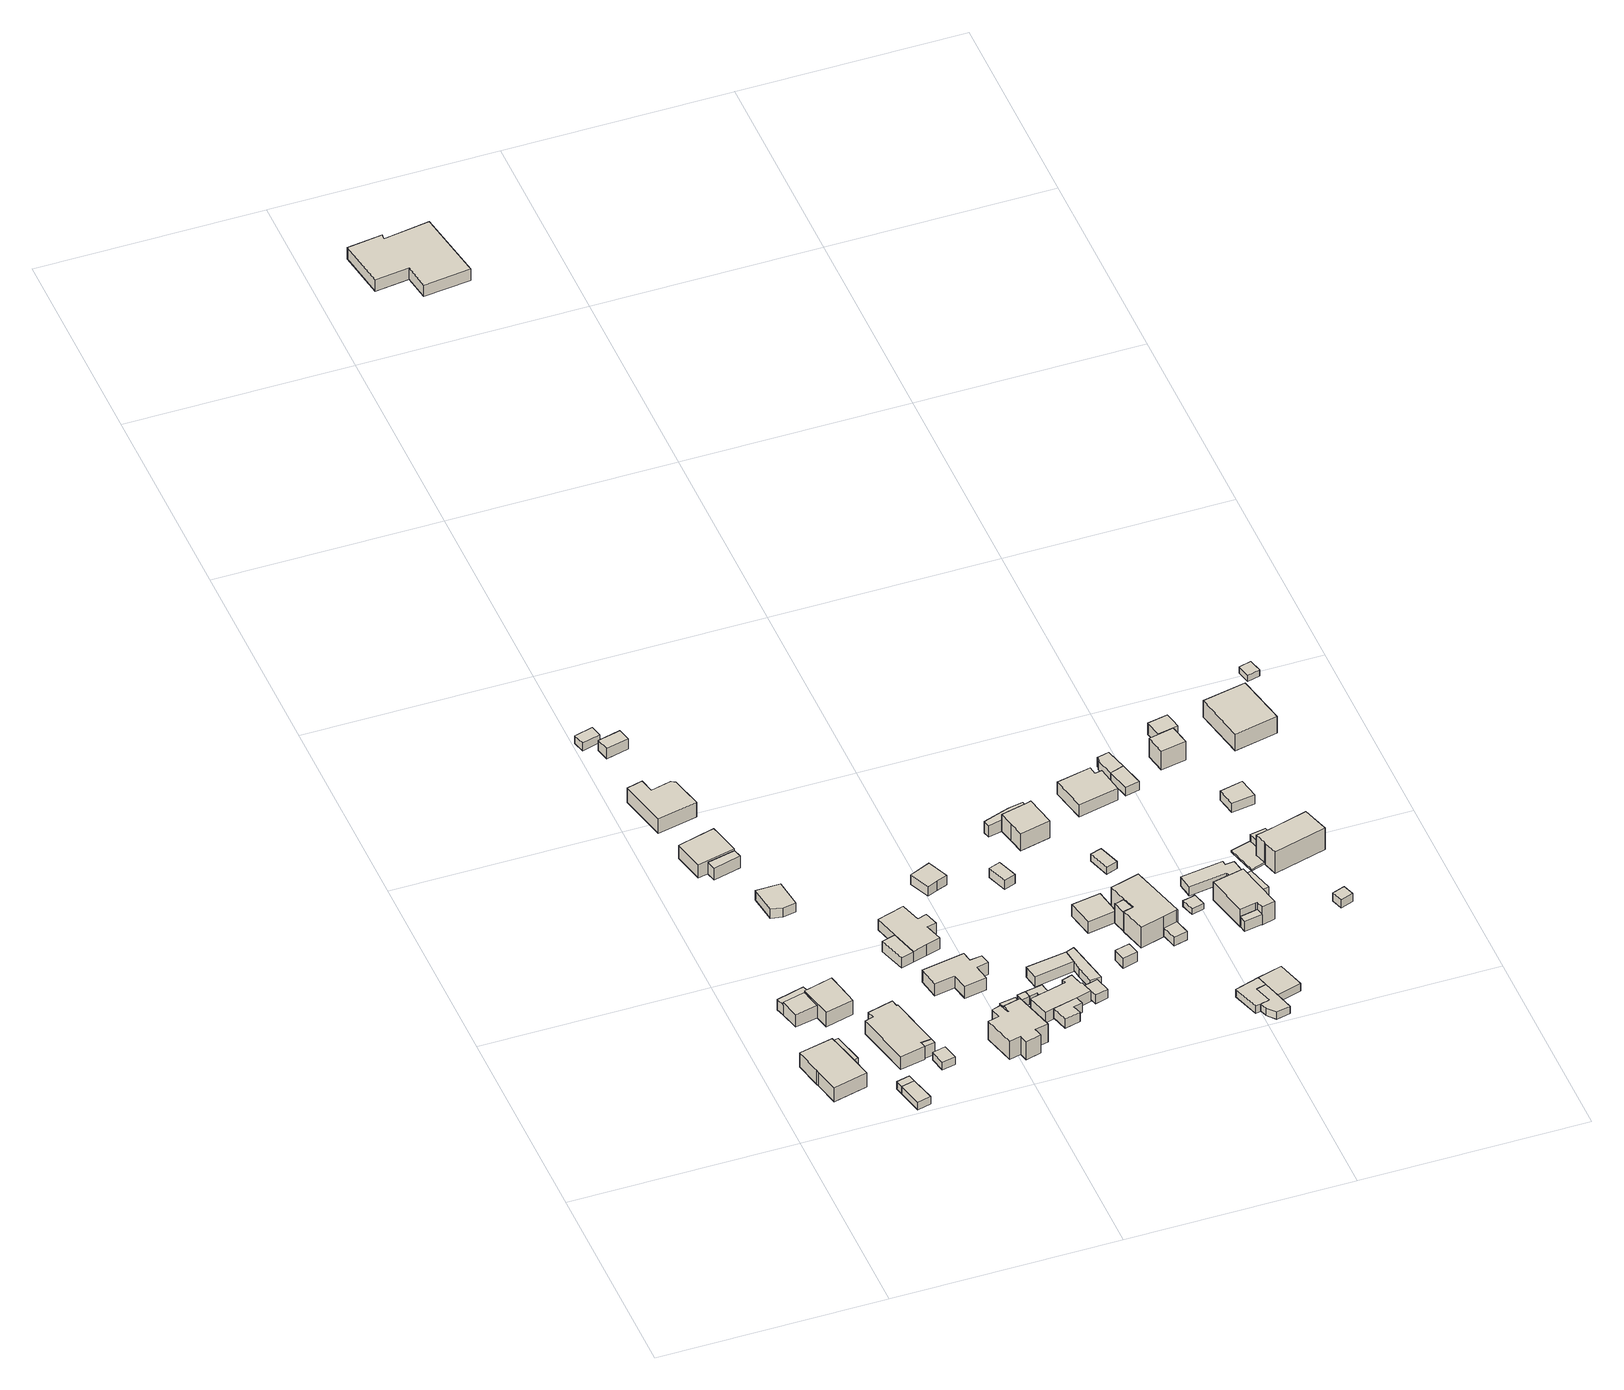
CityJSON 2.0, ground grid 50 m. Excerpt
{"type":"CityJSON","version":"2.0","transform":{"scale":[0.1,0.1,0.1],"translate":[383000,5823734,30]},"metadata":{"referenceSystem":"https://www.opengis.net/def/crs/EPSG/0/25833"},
"CityObjects":{
"building1":{"type":"Building","attributes":{"Gemeindeschluessel":"11000012","function":"31001_1010"},"address":[{"country":"Germany","locality":"Berlin","thoroughfareNumber":"4 (17)","thoroughfareName":"Singdrosselsteig"}],"children":["building1-1","building1-2"]},
"building1-1":{"type":"BuildingPart","attributes":{"BezugspunktDach":"2200","measuredHeight":4.35,"storeysAboveGround":1},"parents":["building1"],"geometry":[{"type":"MultiSurface","lod":"1","boundaries":[[[0,1,2,3,4,5,6]],[[7,8,9,10,11,12,13]],[[7,13,6,5]],[[14,15,7,5,4]],[[9,8,4,3]],[[10,9,3,2]],[[11,10,2,1]],[[12,11,1,0]],[[13,12,0,6]],[[8,7,15,14]]]}]},
"building1-2":{"type":"BuildingPart","attributes":{"BezugspunktDach":"2200","measuredHeight":3.09,"storeysAboveGround":1},"parents":["building1"],"geometry":[{"type":"Solid","lod":"1","boundaries":[[[[14,16,17,15]],[[18,19,8,7]],[[18,7,15,17]],[[19,18,17,16]],[[8,19,16,14]],[[8,14,15,7]]]]}]},
"building2":{"type":"Building","attributes":{"Gemeindeschluessel":"11000012","BezugspunktDach":"2200","function":"31001_2463","measuredHeight":2.07,"storeysAboveGround":1},"address":[{"country":"Germany","locality":"Berlin","thoroughfareNumber":"4 (19)","thoroughfareName":"Singdrosselsteig"}],"geometry":[{"type":"Solid","lod":"1","boundaries":[[[[20,21,22,23]],[[24,25,26,27]],[[24,27,23,22]],[[25,24,22,21]],[[26,25,21,20]],[[27,26,20,23]]]]}]},
"building3":{"type":"Building","attributes":{"Gemeindeschluessel":"11000012","BezugspunktDach":"2200","function":"51009_1610","measuredHeight":2.06,"storeysAboveGround":0},"address":[{"country":"Germany","locality":"Berlin"}],"geometry":[{"type":"Solid","lod":"1","boundaries":[[[[23,22,28,29]],[[30,24,27,31]],[[30,31,29,28]],[[24,30,28,22]],[[27,24,22,23]],[[31,27,23,29]]]]}]},
"building4":{"type":"Building","attributes":{"Gemeindeschluessel":"11000012","function":"31001_1010"},"address":[{"country":"Germany","locality":"Berlin","thoroughfareNumber":"4 (66)","thoroughfareName":"Singdrosselsteig"}],"children":["building4-1","building4-2","building4-3"]},
"building4-1":{"type":"BuildingPart","attributes":{"BezugspunktDach":"2200","measuredHeight":4.28,"storeysAboveGround":1},"parents":["building4"],"geometry":[{"type":"MultiSurface","lod":"1","boundaries":[[[32,33,34,35,36]],[[37,38,39,40,41]],[[37,42,43,44,36,35]],[[38,37,35,34]],[[39,38,34,33]],[[40,39,33,32]],[[41,45,46,47,40,32,36]],[[41,44,43,42]],[[47,46,45,41]]]}]},
"building4-2":{"type":"BuildingPart","attributes":{"BezugspunktDach":"2200","measuredHeight":2.69,"storeysAboveGround":1},"parents":["building4"],"geometry":[{"type":"MultiSurface","lod":"1","boundaries":[[[48,43,49,50]],[[51,42,52,53]],[[51,53,50,49]],[[42,51,49,43]],[[42,41,54]],[[53,52,48,50]],[[43,44,41,42]],[[55,52,54,41,44,48]]]}]},
"building4-3":{"type":"BuildingPart","attributes":{"BezugspunktDach":"2200","measuredHeight":3.33,"storeysAboveGround":1},"parents":["building4"],"geometry":[{"type":"MultiSurface","lod":"1","boundaries":[[[56,46,45,57]],[[41,47,58,52]],[[58,47,46,56]],[[52,58,56,57]],[[47,41,45,46]]]}]},
"building5":{"type":"Building","attributes":{"Gemeindeschluessel":"11000012","BezugspunktDach":"2200","function":"31001_1010","measuredHeight":3.38,"storeysAboveGround":1},"address":[{"country":"Germany","locality":"Berlin","thoroughfareNumber":"4 (18)","thoroughfareName":"Singdrosselsteig"}],"geometry":[{"type":"Solid","lod":"1","boundaries":[[[[59,60,61,62,63,64,65,66,67,68]],[[69,70,71,72,73,74,75,76,77,78]],[[69,78,68,67]],[[70,69,67,66]],[[71,70,66,65]],[[72,71,65,64]],[[73,72,64,63]],[[74,73,63,62]],[[75,74,62,61]],[[76,75,61,60]],[[77,76,60,59]],[[78,77,59,68]]]]}]},
"building6":{"type":"Building","attributes":{"Gemeindeschluessel":"11000012","BezugspunktDach":"2200","function":"51009_1610","measuredHeight":3.2,"storeysAboveGround":0},"address":[{"country":"Germany","locality":"Berlin"}],"geometry":[{"type":"Solid","lod":"1","boundaries":[[[[60,79,62,61]],[[80,81,82,83]],[[80,83,61,62]],[[81,80,62,79]],[[82,81,79,60]],[[83,82,60,61]]]]}]},
"building7":{"type":"Building","attributes":{"Gemeindeschluessel":"11000012","function":"31001_1010"},"address":[{"country":"Germany","locality":"Berlin","thoroughfareNumber":"4 (68)","thoroughfareName":"Singdrosselsteig"}],"children":["building7-1","building7-2"]},
"building7-1":{"type":"BuildingPart","attributes":{"BezugspunktDach":"2200","measuredHeight":3.77,"storeysAboveGround":1},"parents":["building7"],"geometry":[{"type":"MultiSurface","lod":"1","boundaries":[[[84,85,86,87,88]],[[89,90,91,92,93]],[[89,93,88,87]],[[90,89,87,86]],[[91,90,86,85]],[[92,94,95,96,85,84]],[[93,92,84,88]],[[91,96,95,94]]]}]},
"building7-2":{"type":"BuildingPart","attributes":{"BezugspunktDach":"2200","measuredHeight":3.12,"storeysAboveGround":1},"parents":["building7"],"geometry":[{"type":"MultiSurface","lod":"1","boundaries":[[[97,98,96,95]],[[91,99,100,94]],[[99,91,96,98]],[[100,99,98,97]],[[94,100,97,95]],[[91,101,94,95,96,102]]]}]},
"building8":{"type":"Building","attributes":{"Gemeindeschluessel":"11000012","BezugspunktDach":"2200","function":"51009_1611","measuredHeight":1.99,"storeysAboveGround":0},"address":[{"country":"Germany","locality":"Berlin"}],"geometry":[{"type":"Solid","lod":"1","boundaries":[[[[103,104,105,106]],[[107,108,109,110]],[[107,110,106,105]],[[108,107,105,104]],[[109,108,104,103]],[[110,109,103,106]]]]}]},
"building9":{"type":"Building","attributes":{"Gemeindeschluessel":"11000012","BezugspunktDach":"2200","function":"31001_1010","measuredHeight":3.97,"storeysAboveGround":1},"address":[{"country":"Germany","locality":"Berlin","thoroughfareNumber":"4 (112)","thoroughfareName":"Singdrosselsteig"}],"geometry":[{"type":"Solid","lod":"1","boundaries":[[[[111,112,113,114,115,116,117]],[[118,119,120,121,122,123,124]],[[118,124,117,116]],[[119,118,116,115]],[[120,119,115,114]],[[121,120,114,113]],[[122,121,113,112]],[[123,122,112,111]],[[124,123,111,117]]]]}]},
"building10":{"type":"Building","attributes":{"Gemeindeschluessel":"11000012","BezugspunktDach":"2200","function":"51009_1611","measuredHeight":2.04,"storeysAboveGround":0},"address":[{"country":"Germany","locality":"Berlin"}],"geometry":[{"type":"Solid","lod":"1","boundaries":[[[[125,126,127,128]],[[129,130,131,132]],[[129,132,128,127]],[[130,129,127,126]],[[131,130,126,125]],[[132,131,125,128]]]]}]},
"building11":{"type":"Building","attributes":{"Gemeindeschluessel":"11000012","BezugspunktDach":"2200","function":"31001_2463","measuredHeight":2.54,"storeysAboveGround":1},"address":[{"country":"Germany","locality":"Berlin","thoroughfareNumber":"4 (67)","thoroughfareName":"Singdrosselsteig"}],"geometry":[{"type":"Solid","lod":"1","boundaries":[[[[133,134,135,136,137]],[[138,139,140,141,142]],[[138,142,137,136]],[[139,138,136,135]],[[140,139,135,134]],[[141,140,134,133]],[[142,141,133,137]]]]}]},
"building12":{"type":"Building","attributes":{"Gemeindeschluessel":"11000012","BezugspunktDach":"2200","function":"31001_2463","measuredHeight":2.64,"storeysAboveGround":1},"address":[{"country":"Germany","locality":"Berlin","thoroughfareNumber":"4 (113)","thoroughfareName":"Singdrosselsteig"}],"geometry":[{"type":"Solid","lod":"1","boundaries":[[[[143,144,145,146]],[[147,148,149,150]],[[147,150,146,145]],[[148,147,145,144]],[[149,148,144,143]],[[150,149,143,146]]]]}]},
"building13":{"type":"Building","attributes":{"Gemeindeschluessel":"11000012","BezugspunktDach":"2200","function":"31001_1010","measuredHeight":4.8,"storeysAboveGround":1},"address":[{"country":"Germany","locality":"Berlin","thoroughfareNumber":"87","thoroughfareName":"Alter Wiesenweg"}],"geometry":[{"type":"Solid","lod":"1","boundaries":[[[[151,152,153,154,155,156,157,158,159,160,161,162,163,164]],[[165,166,167,168,169,170,171,172,173,174,175,176,177,178]],[[165,178,164,163]],[[166,165,163,162]],[[167,166,162,161]],[[168,167,161,160]],[[169,168,160,159]],[[170,169,159,158]],[[171,170,158,157]],[[172,171,157,156]],[[173,172,156,155]],[[174,173,155,154]],[[175,174,154,153]],[[176,175,153,152]],[[177,176,152,151]],[[178,177,151,164]]]]}]},
"building14":{"type":"Building","attributes":{"Gemeindeschluessel":"11000012","function":"31001_1010"},"address":[{"country":"Germany","locality":"Berlin","thoroughfareNumber":"103","thoroughfareName":"Alter Wiesenweg"}],"children":["building14-1","building14-2"]},
"building14-1":{"type":"BuildingPart","attributes":{"BezugspunktDach":"2200","measuredHeight":3.86,"storeysAboveGround":1},"parents":["building14"],"geometry":[{"type":"MultiSurface","lod":"1","boundaries":[[[179,180,181,182,183,184,185,186,187,188,189]],[[190,191,192,193,194,195,196,197,198,199,200]],[[190,200,189,188]],[[191,190,188,187]],[[192,191,187,186]],[[193,192,186,185]],[[194,193,185,184]],[[195,194,184,183]],[[196,195,183,182]],[[197,196,182,181]],[[198,197,181,180]],[[201,202,180,179]],[[200,199,179,189]],[[199,198,202,201]]]}]},
"building14-2":{"type":"BuildingPart","attributes":{"BezugspunktDach":"2200","measuredHeight":2.72,"storeysAboveGround":1},"parents":["building14"],"geometry":[{"type":"MultiSurface","lod":"1","boundaries":[[[203,202,201,204]],[[199,198,205,206]],[[199,206,204,201]],[[205,198,202,203]],[[206,205,203,204]],[[199,207,201,202,198]]]}]},
"building15":{"type":"Building","attributes":{"Gemeindeschluessel":"11000012","BezugspunktDach":"2200","function":"31001_1010","measuredHeight":3.14,"storeysAboveGround":1},"address":[{"country":"Germany","locality":"Berlin","thoroughfareNumber":"89","thoroughfareName":"Alter Wiesenweg"}],"geometry":[{"type":"Solid","lod":"1","boundaries":[[[[208,209,210,211,212,213,214,215,216,217]],[[218,219,220,221,222,223,224,225,226,227]],[[218,227,217,216]],[[219,218,216,215]],[[220,219,215,214]],[[221,220,214,213]],[[222,221,213,212]],[[223,222,212,211]],[[224,223,211,210]],[[225,224,210,209]],[[226,225,209,208]],[[227,226,208,217]]]]}]},
"building16":{"type":"Building","attributes":{"Gemeindeschluessel":"11000012","BezugspunktDach":"2200","function":"31001_2741","measuredHeight":1.96,"storeysAboveGround":1},"address":[{"country":"Germany","locality":"Berlin","thoroughfareNumber":"87 (1)","thoroughfareName":"Alter Wiesenweg"}],"geometry":[{"type":"Solid","lod":"1","boundaries":[[[[228,229,230,231,232]],[[233,234,235,236,237]],[[233,237,232,231]],[[234,233,231,230]],[[235,234,230,229]],[[236,235,229,228]],[[237,236,228,232]]]]}]},
"building17":{"type":"Building","attributes":{"Gemeindeschluessel":"11000012","BezugspunktDach":"2200","function":"31001_2723","measuredHeight":2.08,"storeysAboveGround":1},"address":[{"country":"Germany","locality":"Berlin","thoroughfareNumber":"87A (2)","thoroughfareName":"Alter Wiesenweg"}],"geometry":[{"type":"Solid","lod":"1","boundaries":[[[[238,239,240,241]],[[242,243,244,245]],[[242,245,241,240]],[[243,242,240,239]],[[244,243,239,238]],[[245,244,238,241]]]]}]},
"building18":{"type":"Building","attributes":{"Gemeindeschluessel":"11000012","BezugspunktDach":"2200","function":"51009_1610","measuredHeight":2.17,"storeysAboveGround":0},"address":[{"country":"Germany","locality":"Berlin"}],"geometry":[{"type":"Solid","lod":"1","boundaries":[[[[239,246,247,248,249,250,240]],[[251,252,253,254,255,256,257]],[[251,257,240,250]],[[252,251,250,249]],[[253,252,249,248]],[[254,253,248,247]],[[255,254,247,246]],[[256,255,246,239]],[[257,256,239,240]]]]}]},
"building19":{"type":"Building","attributes":{"Gemeindeschluessel":"11000012","BezugspunktDach":"2200","function":"51009_1610","measuredHeight":2.42,"storeysAboveGround":0},"address":[{"country":"Germany","locality":"Berlin"}],"geometry":[{"type":"Solid","lod":"1","boundaries":[[[[258,259,260,261,262,263]],[[264,265,266,267,268,269]],[[264,269,263,262]],[[265,264,262,261]],[[266,265,261,260]],[[267,266,260,259]],[[268,267,259,258]],[[269,268,258,263]]]]}]},
"building20":{"type":"Building","attributes":{"Gemeindeschluessel":"11000012","BezugspunktDach":"2200","function":"31001_1010","measuredHeight":2.72,"storeysAboveGround":1},"address":[{"country":"Germany","locality":"Berlin","thoroughfareNumber":"87A","thoroughfareName":"Alter Wiesenweg"}],"geometry":[{"type":"Solid","lod":"1","boundaries":[[[[270,263,262,271,272,273,274,275,276,277,278,279,280]],[[281,282,283,284,285,286,287,288,289,290,291,292,293]],[[281,293,280,279]],[[282,281,279,278]],[[283,282,278,277]],[[284,283,277,276]],[[285,284,276,275]],[[286,285,275,274]],[[287,286,274,273]],[[288,287,273,272]],[[289,288,272,271]],[[290,289,271,262]],[[291,290,262,263]],[[292,291,263,270]],[[293,292,270,280]]]]}]},
"building21":{"type":"Building","attributes":{"Gemeindeschluessel":"11000012","BezugspunktDach":"2200","function":"31001_1312","measuredHeight":3.02,"storeysAboveGround":1},"address":[{"country":"Germany","locality":"Berlin","thoroughfareNumber":"105","thoroughfareName":"Alter Wiesenweg"}],"geometry":[{"type":"Solid","lod":"1","boundaries":[[[[294,295,296,297,298,299]],[[300,301,302,303,304,305]],[[300,305,299,298]],[[301,300,298,297]],[[302,301,297,296]],[[303,302,296,295]],[[304,303,295,294]],[[305,304,294,299]]]]}]},
"building22":{"type":"Building","attributes":{"Gemeindeschluessel":"11000012","BezugspunktDach":"2200","function":"31001_2463","measuredHeight":2.76,"storeysAboveGround":1},"address":[{"country":"Germany","locality":"Berlin","thoroughfareNumber":"89 (1)","thoroughfareName":"Alter Wiesenweg"}],"geometry":[{"type":"Solid","lod":"1","boundaries":[[[[306,307,308,309]],[[310,311,312,313]],[[310,313,309,308]],[[311,310,308,307]],[[312,311,307,306]],[[313,312,306,309]]]]}]},
"building23":{"type":"Building","attributes":{"Gemeindeschluessel":"11000012","BezugspunktDach":"2200","function":"31001_2723","measuredHeight":2.27,"storeysAboveGround":1},"address":[{"country":"Germany","locality":"Berlin","thoroughfareNumber":"87A (1)","thoroughfareName":"Alter Wiesenweg"}],"geometry":[{"type":"Solid","lod":"1","boundaries":[[[[271,314,315,316,272]],[[317,318,319,320,321]],[[317,321,272,316]],[[318,317,316,315]],[[319,318,315,314]],[[320,319,314,271]],[[321,320,271,272]]]]}]},
"building24":{"type":"Building","attributes":{"Gemeindeschluessel":"11000012","BezugspunktDach":"2200","function":"51009_1610","measuredHeight":2.37,"storeysAboveGround":0},"address":[{"country":"Germany","locality":"Berlin"}],"geometry":[{"type":"Solid","lod":"1","boundaries":[[[[307,322,323,324,325,308]],[[326,327,328,329,330,331]],[[326,331,308,325]],[[327,326,325,324]],[[328,327,324,323]],[[329,328,323,322]],[[330,329,322,307]],[[331,330,307,308]]]]}]},
"building25":{"type":"Building","attributes":{"Gemeindeschluessel":"11000012","BezugspunktDach":"2200","function":"31001_2463","measuredHeight":2.85,"storeysAboveGround":1},"address":[{"country":"Germany","locality":"Berlin","thoroughfareNumber":"105 (1)","thoroughfareName":"Alter Wiesenweg"}],"geometry":[{"type":"Solid","lod":"1","boundaries":[[[[332,333,334,335]],[[336,337,338,339]],[[336,339,335,334]],[[337,336,334,333]],[[338,337,333,332]],[[339,338,332,335]]]]}]},
"building26":{"type":"Building","attributes":{"Gemeindeschluessel":"11000012","BezugspunktDach":"2200","function":"51009_1611","measuredHeight":2.59,"storeysAboveGround":0},"address":[{"country":"Germany","locality":"Berlin"}],"geometry":[{"type":"Solid","lod":"1","boundaries":[[[[340,341,342,343]],[[344,345,346,347]],[[344,347,343,342]],[[345,344,342,341]],[[346,345,341,340]],[[347,346,340,343]]]]}]},
"building27":{"type":"Building","attributes":{"Gemeindeschluessel":"11000012","BezugspunktDach":"2200","function":"31001_2463","measuredHeight":2.97,"storeysAboveGround":1},"address":[{"country":"Germany","locality":"Berlin","thoroughfareNumber":"91 (1)","thoroughfareName":"Alter Wiesenweg"}],"geometry":[{"type":"Solid","lod":"1","boundaries":[[[[348,349,350,351,352]],[[353,354,355,356,357]],[[353,357,352,351]],[[354,353,351,350]],[[355,354,350,349]],[[356,355,349,348]],[[357,356,348,352]]]]}]},
"building28":{"type":"Building","attributes":{"Gemeindeschluessel":"11000012","BezugspunktDach":"2200","function":"31001_2723","measuredHeight":2.99,"storeysAboveGround":1},"address":[{"country":"Germany","locality":"Berlin","thoroughfareNumber":"107 (1)","thoroughfareName":"Alter Wiesenweg"}],"geometry":[{"type":"Solid","lod":"1","boundaries":[[[[358,359,360,361,362,363]],[[364,365,366,367,368,369]],[[364,369,363,362]],[[365,364,362,361]],[[366,365,361,360]],[[367,366,360,359]],[[368,367,359,358]],[[369,368,358,363]]]]}]},
"building29":{"type":"Building","attributes":{"Gemeindeschluessel":"11000012","BezugspunktDach":"2200","function":"51009_1610","measuredHeight":5.06,"storeysAboveGround":0},"address":[{"country":"Germany","locality":"Berlin"}],"geometry":[{"type":"Solid","lod":"1","boundaries":[[[[370,371,372,373,374]],[[354,375,376,377,355]],[[354,355,374,373]],[[375,354,373,372]],[[376,375,372,371]],[[377,376,371,370]],[[355,377,370,374]]]]}]},
"building30":{"type":"Building","attributes":{"Gemeindeschluessel":"11000012","BezugspunktDach":"2200","function":"31001_1010","measuredHeight":5.68,"storeysAboveGround":1},"address":[{"country":"Germany","locality":"Berlin","thoroughfareNumber":"107","thoroughfareName":"Alter Wiesenweg"}],"geometry":[{"type":"Solid","lod":"1","boundaries":[[[[378,379,380,381,382,383,384]],[[366,385,386,387,388,389,367]],[[366,367,384,383]],[[385,366,383,382]],[[386,385,382,381]],[[387,386,381,380]],[[388,387,380,379]],[[389,388,379,378]],[[367,389,378,384]]]]}]},
"building31":{"type":"Building","attributes":{"Gemeindeschluessel":"11000012","BezugspunktDach":"2200","function":"31001_1010","measuredHeight":5.32,"storeysAboveGround":1},"address":[{"country":"Germany","locality":"Berlin","thoroughfareNumber":"91","thoroughfareName":"Alter Wiesenweg"}],"geometry":[{"type":"Solid","lod":"1","boundaries":[[[[390,391,392,393,394,395,396,397,398]],[[399,400,401,402,403,404,405,406,407]],[[399,407,398,397]],[[400,399,397,396]],[[401,400,396,395]],[[402,401,395,394]],[[403,402,394,393]],[[404,403,393,392]],[[405,404,392,391]],[[406,405,391,390]],[[407,406,390,398]]]]}]},
"building32":{"type":"Building","attributes":{"Gemeindeschluessel":"11000012","BezugspunktDach":"2200","function":"31001_2700","measuredHeight":3.04,"storeysAboveGround":1},"address":[{"country":"Germany","locality":"Berlin","thoroughfareNumber":"1 (28)","thoroughfareName":"Flughafen Tegel"}],"geometry":[{"type":"Solid","lod":"1","boundaries":[[[[408,409,410,411,412,413,414,415]],[[416,417,418,419,420,421,422,423]],[[416,423,415,414]],[[417,416,414,413]],[[418,417,413,412]],[[419,418,412,411]],[[420,419,411,410]],[[421,420,410,409]],[[422,421,409,408]],[[423,422,408,415]]]]}]},
"building33":{"type":"Building","attributes":{"Gemeindeschluessel":"11000012","BezugspunktDach":"2200","function":"51009_1610","measuredHeight":3.12,"storeysAboveGround":0},"address":[{"country":"Germany","locality":"Berlin"}],"geometry":[{"type":"Solid","lod":"1","boundaries":[[[[424,425,426,427]],[[428,429,430,431]],[[428,431,427,426]],[[429,428,426,425]],[[430,429,425,424]],[[431,430,424,427]]]]}]},
"building34":{"type":"Building","attributes":{"Gemeindeschluessel":"11000012","BezugspunktDach":"2200","function":"31001_2463","measuredHeight":1.97,"storeysAboveGround":1},"address":[{"country":"Germany","locality":"Berlin","thoroughfareNumber":"81 (1)","thoroughfareName":"Alter Wiesenweg"}],"geometry":[{"type":"Solid","lod":"1","boundaries":[[[[432,433,434,435,436,437,438]],[[439,440,441,442,443,444,445]],[[439,445,438,437]],[[440,439,437,436]],[[441,440,436,435]],[[442,441,435,434]],[[443,442,434,433]],[[444,443,433,432]],[[445,444,432,438]]]]}]},
"building35":{"type":"Building","attributes":{"Gemeindeschluessel":"11000012","BezugspunktDach":"2200","function":"31001_2463","measuredHeight":2.14,"storeysAboveGround":1},"address":[{"country":"Germany","locality":"Berlin","thoroughfareNumber":"107 (2)","thoroughfareName":"Alter Wiesenweg"}],"geometry":[{"type":"Solid","lod":"1","boundaries":[[[[446,447,448,449]],[[450,451,452,453]],[[450,453,449,448]],[[451,450,448,447]],[[452,451,447,446]],[[453,452,446,449]]]]}]},
"building36":{"type":"Building","attributes":{"Gemeindeschluessel":"11000012","BezugspunktDach":"2200","function":"51009_1610","measuredHeight":1.95,"storeysAboveGround":0},"address":[{"country":"Germany","locality":"Berlin"}],"geometry":[{"type":"Solid","lod":"1","boundaries":[[[[454,455,456,457,436,435,434,433]],[[458,459,460,461,462,463,464,465]],[[458,465,433,434]],[[459,458,434,435]],[[460,459,435,436]],[[461,460,436,457]],[[462,461,457,456]],[[463,462,456,455]],[[464,463,455,454]],[[465,464,454,433]]]]}]},
"building37":{"type":"Building","attributes":{"Gemeindeschluessel":"11000012","BezugspunktDach":"2200","function":"31001_2463","measuredHeight":2.04,"storeysAboveGround":1},"address":[{"country":"Germany","locality":"Berlin","thoroughfareNumber":"79","thoroughfareName":"Alter Wiesenweg"}],"geometry":[{"type":"Solid","lod":"1","boundaries":[[[[436,457,466,467,437]],[[468,469,470,440,439]],[[468,439,437,467]],[[469,468,467,466]],[[470,469,466,457]],[[440,470,457,436]],[[439,440,436,437]]]]}]},
"building38":{"type":"Building","attributes":{"Gemeindeschluessel":"11000012","BezugspunktDach":"2200","function":"51009_1611","measuredHeight":1.93,"storeysAboveGround":0},"address":[{"country":"Germany","locality":"Berlin"}],"geometry":[{"type":"Solid","lod":"1","boundaries":[[[[471,472,473,474,475]],[[476,477,478,479,480]],[[476,480,475,474]],[[477,476,474,473]],[[478,477,473,472]],[[479,478,472,471]],[[480,479,471,475]]]]}]},
"building39":{"type":"Building","attributes":{"Gemeindeschluessel":"11000012","BezugspunktDach":"2200","function":"31001_1010","measuredHeight":4.13,"storeysAboveGround":1},"address":[{"country":"Germany","locality":"Berlin","thoroughfareNumber":"109","thoroughfareName":"Alter Wiesenweg"}],"geometry":[{"type":"Solid","lod":"1","boundaries":[[[[481,482,483,484,485,486]],[[487,488,489,490,491,492]],[[487,492,486,485]],[[488,487,485,484]],[[489,488,484,483]],[[490,489,483,482]],[[491,490,482,481]],[[492,491,481,486]]]]}]},
"building40":{"type":"Building","attributes":{"Gemeindeschluessel":"11000012","BezugspunktDach":"2200","function":"51009_1610","measuredHeight":2.79,"storeysAboveGround":0},"address":[{"country":"Germany","locality":"Berlin"}],"geometry":[{"type":"Solid","lod":"1","boundaries":[[[[493,494,495,496]],[[497,498,499,500]],[[497,500,496,495]],[[498,497,495,494]],[[499,498,494,493]],[[500,499,493,496]]]]}]},
"building41":{"type":"Building","attributes":{"Gemeindeschluessel":"11000012","BezugspunktDach":"2200","function":"31001_1010","measuredHeight":5.59,"storeysAboveGround":1},"address":[{"country":"Germany","locality":"Berlin","thoroughfareNumber":"93","thoroughfareName":"Alter Wiesenweg"}],"geometry":[{"type":"Solid","lod":"1","boundaries":[[[[501,502,503,504,505,506,507,508,509]],[[510,511,512,513,514,515,516,517,518]],[[510,518,509,508]],[[511,510,508,507]],[[512,511,507,506]],[[513,512,506,505]],[[514,513,505,504]],[[515,514,504,503]],[[516,515,503,502]],[[517,516,502,501]],[[518,517,501,509]]]]}]},
"building42":{"type":"Building","attributes":{"Gemeindeschluessel":"11000012","BezugspunktDach":"2200","function":"31001_2463","measuredHeight":2.38,"storeysAboveGround":1},"address":[{"country":"Germany","locality":"Berlin","thoroughfareNumber":"93 (1)","thoroughfareName":"Alter Wiesenweg"}],"geometry":[{"type":"Solid","lod":"1","boundaries":[[[[519,520,521,522,523,524,525,526,527,528,529,530,531]],[[532,533,534,535,536,537,538,539,540,541,542,543,544]],[[532,544,531,530]],[[533,532,530,529]],[[534,533,529,528]],[[535,534,528,527]],[[536,535,527,526]],[[537,536,526,525]],[[538,537,525,524]],[[539,538,524,523]],[[540,539,523,522]],[[541,540,522,521]],[[542,541,521,520]],[[543,542,520,519]],[[544,543,519,531]]]]}]},
"building43":{"type":"Building","attributes":{"Gemeindeschluessel":"11000012","BezugspunktDach":"2200","function":"51009_1610","measuredHeight":2.32,"storeysAboveGround":0},"address":[{"country":"Germany","locality":"Berlin"}],"geometry":[{"type":"Solid","lod":"1","boundaries":[[[[545,546,547,548]],[[549,550,551,552]],[[549,552,548,547]],[[550,549,547,546]],[[551,550,546,545]],[[552,551,545,548]]]]}]},
"building44":{"type":"Building","attributes":{"Gemeindeschluessel":"11000012","BezugspunktDach":"2200","function":"31001_2723","measuredHeight":2.26,"storeysAboveGround":1},"address":[{"country":"Germany","locality":"Berlin","thoroughfareNumber":"109 (1)","thoroughfareName":"Alter Wiesenweg"}],"geometry":[{"type":"Solid","lod":"1","boundaries":[[[[548,547,553,554,555,556]],[[557,558,559,549,552,560]],[[557,560,556,555]],[[558,557,555,554]],[[559,558,554,553]],[[549,559,553,547]],[[552,549,547,548]],[[560,552,548,556]]]]}]},
"building45":{"type":"Building","attributes":{"Gemeindeschluessel":"11000012","BezugspunktDach":"2200","function":"51009_1610","measuredHeight":2.13,"storeysAboveGround":0},"address":[{"country":"Germany","locality":"Berlin"}],"geometry":[{"type":"Solid","lod":"1","boundaries":[[[[561,562,563,564]],[[565,566,567,568]],[[565,568,564,563]],[[566,565,563,562]],[[567,566,562,561]],[[568,567,561,564]]]]}]},
"building46":{"type":"Building","attributes":{"Gemeindeschluessel":"11000012","BezugspunktDach":"2200","function":"31001_1010","measuredHeight":6.43,"storeysAboveGround":1},"address":[{"country":"Germany","locality":"Berlin","thoroughfareNumber":"111","thoroughfareName":"Alter Wiesenweg"}],"geometry":[{"type":"Solid","lod":"1","boundaries":[[[[569,570,571,572]],[[573,574,575,576]],[[573,576,572,571]],[[574,573,571,570]],[[575,574,570,569]],[[576,575,569,572]]]]}]},
"building47":{"type":"Building","attributes":{"Gemeindeschluessel":"11000012","function":"31001_1010"},"address":[{"country":"Germany","locality":"Berlin","thoroughfareNumber":"95","thoroughfareName":"Alter Wiesenweg"}],"children":["building47-1","building47-2"]},
"building47-1":{"type":"BuildingPart","attributes":{"BezugspunktDach":"2200","measuredHeight":6.05,"storeysAboveGround":1},"parents":["building47"],"geometry":[{"type":"MultiSurface","lod":"1","boundaries":[[[577,578,579,580,581,582,583,584,585]],[[567,566,586,587,588,589,590,591,592]],[[567,593,594,592,585,584]],[[566,567,584,583]],[[586,566,583,582]],[[587,586,582,581]],[[588,587,581,580]],[[589,588,580,579]],[[590,589,579,578]],[[591,590,578,577]],[[594,595,591,577,585]],[[592,594,593,567]],[[592,591,595,594]]]}]},
"building47-2":{"type":"BuildingPart","attributes":{"BezugspunktDach":"2200","measuredHeight":0.37,"storeysAboveGround":1},"parents":["building47"],"geometry":[{"type":"Solid","lod":"1","boundaries":[[[[596,595,594,593,597,598]],[[568,567,592,591,599,600]],[[568,600,598,597]],[[567,568,597,593]],[[599,591,595,596]],[[600,599,596,598]],[[567,593,594,592]],[[591,592,594,595]]]]}]},
"building48":{"type":"Building","attributes":{"Gemeindeschluessel":"11000012","BezugspunktDach":"2200","function":"31001_2723","measuredHeight":2.09,"storeysAboveGround":1},"address":[{"country":"Germany","locality":"Berlin","thoroughfareNumber":"95 (1)","thoroughfareName":"Alter Wiesenweg"}],"geometry":[{"type":"Solid","lod":"1","boundaries":[[[[601,602,603,604]],[[605,606,607,608]],[[605,608,604,603]],[[606,605,603,602]],[[607,606,602,601]],[[608,607,601,604]]]]}]},
"building49":{"type":"Building","attributes":{"Gemeindeschluessel":"11000012","BezugspunktDach":"2200","function":"51009_1611","measuredHeight":2.39,"storeysAboveGround":0},"address":[{"country":"Germany","locality":"Berlin"}],"geometry":[{"type":"Solid","lod":"1","boundaries":[[[[609,610,611,612]],[[613,614,615,616]],[[613,616,612,611]],[[614,613,611,610]],[[615,614,610,609]],[[616,615,609,612]]]]}]},
"building50":{"type":"Building","attributes":{"Gemeindeschluessel":"11000012","BezugspunktDach":"2200","function":"31001_1010","measuredHeight":3.6,"storeysAboveGround":1},"address":[{"country":"Germany","locality":"Berlin","thoroughfareNumber":"111 (1)","thoroughfareName":"Alter Wiesenweg"}],"geometry":[{"type":"Solid","lod":"1","boundaries":[[[[617,618,619,620,621]],[[622,623,624,625,626]],[[622,626,621,620]],[[623,622,620,619]],[[624,623,619,618]],[[625,624,618,617]],[[626,625,617,621]]]]}]},
"building51":{"type":"Building","attributes":{"Gemeindeschluessel":"11000012","BezugspunktDach":"2200","function":"31001_1010","measuredHeight":5.44,"storeysAboveGround":1},"address":[{"country":"Germany","locality":"Berlin","thoroughfareNumber":"113","thoroughfareName":"Alter Wiesenweg"}],"geometry":[{"type":"Solid","lod":"1","boundaries":[[[[627,628,629,630]],[[631,632,633,634]],[[631,634,630,629]],[[632,631,629,628]],[[633,632,628,627]],[[634,633,627,630]]]]}]},
"building52":{"type":"Building","attributes":{"Gemeindeschluessel":"11000012","BezugspunktDach":"2200","function":"31001_2723","measuredHeight":1.66,"storeysAboveGround":1},"address":[{"country":"Germany","locality":"Berlin","thoroughfareNumber":"113 (2)","thoroughfareName":"Alter Wiesenweg"}],"geometry":[{"type":"Solid","lod":"1","boundaries":[[[[635,636,637,638]],[[639,640,641,642]],[[639,642,638,637]],[[640,639,637,636]],[[641,640,636,635]],[[642,641,635,638]]]]}]}
},
"vertices":[
[92,149,46],[94,143,46],[106,88,46],[183,107,46],[172,157,46],[155,228,46],[79,211,46],[155,228,9],[172,157,9],[183,107,9],[106,88,9],[94,143,9],[92,149,9],[79,211,9],[172,157,40],[155,228,40],
[185,161,40],[169,231,40],[169,231,9],[185,161,9],
[253,4,31],[283,11,31],[269,67,31],[240,60,31],[269,67,11],[283,11,11],[253,4,11],[240,60,11],
[265,84,31],[236,77,31],[265,84,11],[236,77,11],
[172,306,45],[235,322,45],[227,361,45],[219,400,45],[155,383,45],[219,400,7],[227,361,7],[235,322,7],[172,306,7],[155,383,7],[167,386,7],[167,386,34],[155,383,34],[155,383,40],[165,338,40],[165,338,7],
[104,370,34],[161,406,34],[99,389,34],[161,406,7],[104,370,7],[99,389,7],[112,372,7],[104,370,20],
[115,327,40],[104,370,40],[115,327,7],
[265,132,42],[321,144,42],[318,158,42],[341,161,42],[315,280,42],[312,279,42],[309,295,42],[252,280,42],[256,264,42],[237,258,42],[256,264,8],[252,280,8],[309,295,8],[312,279,8],[315,280,8],[341,161,8],[318,158,8],[321,144,8],[265,132,8],[237,258,8],
[344,149,42],[341,161,10],[344,149,10],[321,144,10],[318,158,10],
[92,814,43],[176,833,43],[168,869,43],[159,905,43],[76,883,43],[159,905,8],[168,869,8],[176,833,8],[92,814,8],[76,883,8],[114,819,8],[114,819,39],[176,833,39],
[119,797,39],[181,813,39],[181,813,8],[119,797,8],[160,830,8],[176,833,15],
[341,99,31],[371,105,31],[363,141,31],[334,134,31],[363,141,11],[371,105,11],[341,99,11],[334,134,11],
[65,968,46],[154,988,46],[137,1059,46],[128,1065,46],[82,1054,46],[75,1086,46],[40,1077,46],[75,1086,7],[82,1054,7],[128,1065,7],[137,1059,7],[154,988,7],[65,968,7],[40,1077,7],
[11,1252,30],[52,1263,30],[46,1289,30],[4,1278,30],[46,1289,9],[52,1263,9],[11,1252,9],[4,1278,9],
[183,649,33],[208,644,33],[237,649,33],[229,713,33],[175,712,33],[229,713,8],[237,649,8],[208,644,8],[183,649,8],[175,712,8],
[49,1217,32],[100,1229,32],[93,1258,32],[42,1246,32],[93,1258,5],[100,1229,5],[49,1217,5],[42,1246,5],
[479,82,57],[505,89,57],[509,70,57],[544,79,57],[539,98,57],[569,104,57],[544,196,57],[505,186,57],[509,167,57],[507,167,57],[500,190,57],[480,184,57],[486,161,57],[460,154,57],[486,161,9],[480,184,9],[500,190,9],[507,167,9],[509,167,9],[505,186,9],[544,196,9],[569,104,9],[539,98,9],[544,79,9],[509,70,9],[505,89,9],[479,82,9],[460,154,9],
[387,486,37],[404,425,37],[436,435,37],[467,444,37],[455,483,37],[476,488,37],[467,520,37],[446,513,37],[432,559,37],[402,549,37],[372,540,37],[402,549,8],[432,559,8],[446,513,8],[467,520,8],[476,488,8],[455,483,8],[467,444,8],[436,435,8],[404,425,8],[387,486,8],[372,540,8],[387,486,35],[404,425,35],
[375,417,35],[356,477,35],[375,417,8],[356,477,8],[387,486,20],
[407,315,40],[453,324,40],[461,287,40],[510,296,40],[503,332,40],[530,337,40],[525,361,40],[498,357,40],[494,380,40],[399,363,40],[494,380,8],[498,357,8],[525,361,8],[530,337,8],[503,332,8],[510,296,8],[461,287,8],[453,324,8],[407,315,8],[399,363,8],
[521,204,25],[555,211,25],[552,224,25],[549,236,25],[514,230,25],[549,236,9],[552,224,9],[555,211,9],[521,204,9],[514,230,9],
[558,219,29],[575,224,29],[572,241,29],[554,237,29],[572,241,9],[575,224,9],[558,219,9],[554,237,9],
[593,229,29],[595,219,29],[616,224,29],[613,234,29],[611,248,29],[611,248,8],[613,234,8],[616,224,8],[595,219,8],[593,229,8],[575,224,8],[572,241,8],
[616,132,33],[651,140,33],[645,159,33],[665,164,33],[660,183,33],[606,169,33],[660,183,8],[665,164,8],[645,159,8],[651,140,8],[616,132,8],[606,169,8],
[587,164,33],[694,192,33],[688,212,33],[686,221,33],[683,221,33],[675,250,33],[652,243,33],[655,234,33],[616,224,33],[595,219,33],[573,213,33],[595,219,5],[616,224,5],[655,234,5],[652,243,5],[675,250,5],[683,221,5],[686,221,5],[688,212,5],[694,192,5],[660,183,5],[606,169,5],[587,164,5],[573,213,5],
[501,600,33],[524,610,33],[548,619,33],[528,666,33],[505,656,33],[481,646,33],[505,656,8],[528,666,8],[548,619,8],[524,610,8],[501,600,8],[481,646,8],
[605,271,33],[693,287,33],[689,319,33],[599,305,33],[689,319,6],[693,287,6],[605,271,6],[599,305,6],
[698,177,33],[727,185,33],[718,220,33],[718,220,10],[727,185,10],[698,177,10],[694,192,10],[688,212,10],
[696,264,33],[704,222,33],[728,224,33],[708,326,33],[708,326,10],[728,224,10],[704,222,10],[696,264,10],[693,287,10],[689,319,10],
[651,564,32],[677,574,32],[661,619,32],[635,610,32],[661,619,8],[677,574,8],[651,564,8],[635,610,8],
[788,257,36],[821,266,36],[814,294,36],[781,286,36],[814,294,10],[821,266,10],[788,257,10],[781,286,10],
[759,380,40],[820,391,40],[823,391,40],[812,452,40],[747,441,40],[812,452,10],[823,391,10],[820,391,10],[759,380,10],[747,441,10],
[677,722,39],[707,729,39],[770,744,39],[765,764,39],[733,758,39],[673,737,39],[733,758,9],[765,764,9],[770,744,9],[707,729,9],[677,722,9],[673,737,9],
[828,360,61],[850,366,61],[841,396,61],[823,391,61],[820,391,61],[841,396,10],[850,366,10],[828,360,10],
[715,695,54],[722,661,54],[790,677,54],[783,712,54],[776,746,54],[770,744,54],[707,729,54],[776,746,9],[783,712,9],[790,677,9],[722,661,9],[715,695,9],
[843,303,63],[897,318,63],[928,327,63],[931,327,63],[895,455,63],[830,437,63],[841,396,63],[850,366,63],[828,360,63],[850,366,9],[841,396,9],[830,437,9],[895,455,9],[931,327,9],[928,327,9],[897,318,9],[843,303,9],[828,360,9],
[108,2674,54],[184,2684,54],[193,2625,54],[298,2637,54],[271,2800,54],[168,2784,54],[169,2796,54],[91,2785,54],[169,2796,24],[168,2784,24],[271,2800,24],[298,2637,24],[193,2625,24],[184,2684,24],[108,2674,24],[91,2785,24],
[906,283,33],[937,291,33],[928,327,33],[897,318,33],[928,327,11],[937,291,11],[906,283,11],[897,318,11],
[986,35,31],[998,38,31],[1018,43,31],[1006,83,31],[1028,89,31],[1021,113,31],[967,96,31],[1021,113,11],[1028,89,11],[1006,83,11],[1018,43,11],[998,38,11],[986,35,11],[967,96,11],
[857,534,27],[883,543,27],[867,591,27],[842,583,27],[867,591,9],[883,543,9],[857,534,9],[842,583,9],
[1003,21,31],[1019,3,31],[1050,10,31],[1039,50,31],[1018,43,12],[1006,83,12],[1028,89,12],[1039,50,12],[1050,10,12],[1019,3,12],[1003,21,12],[998,38,12],
[1094,67,31],[1076,129,31],[1076,129,11],[1094,67,11],[1039,50,11],
[974,361,23],[1002,368,23],[994,398,23],[980,394,23],[966,391,23],[980,394,8],[994,398,8],[1002,368,8],[974,361,8],[966,391,8],
[866,711,44],[956,731,44],[945,792,44],[929,789,44],[926,808,44],[849,791,44],[926,808,12],[929,789,12],[945,792,12],[956,731,12],[866,711,12],[849,791,12],
[1054,275,36],[1094,283,36],[1090,300,36],[1051,292,36],[1090,300,9],[1094,283,9],[1054,275,9],[1051,292,9],
[1051,292,55],[1086,299,55],[1090,300,55],[1094,283,55],[1124,290,55],[1111,352,55],[1100,404,55],[1065,396,55],[1029,388,55],[1065,396,8],[1100,404,8],[1111,352,8],[1124,290,8],[1094,283,8],[1090,300,8],[1086,299,8],[1051,292,8],[1029,388,8],
[989,415,33],[1073,428,33],[1077,405,33],[1099,410,33],[1100,404,33],[1111,352,33],[1137,358,33],[1121,416,33],[1107,412,33],[1099,454,33],[1079,452,33],[1078,463,33],[983,449,33],[1078,463,9],[1079,452,9],[1099,454,9],[1107,412,9],[1121,416,9],[1137,358,9],[1111,352,9],[1100,404,9],[1099,410,9],[1077,405,9],[1073,428,9],[989,415,9],[983,449,9],
[976,738,34],[1007,745,34],[994,800,34],[963,790,34],[994,800,11],[1007,745,11],[976,738,11],[963,790,11],
[981,849,34],[954,842,34],[956,833,34],[952,832,34],[956,833,11],[954,842,11],[981,849,11],[952,832,11],
[1170,480,32],[1203,489,32],[1193,526,32],[1159,520,32],[1193,526,10],[1203,489,10],[1170,480,10],[1159,520,10],
[1070,786,60],[1126,797,60],[1117,844,60],[1061,832,60],[1117,844,11],[1126,797,11],[1070,786,11],[1061,832,11],
[1163,450,67],[1164,446,67],[1172,416,67],[1291,448,67],[1282,478,67],[1273,508,67],[1203,489,67],[1170,480,67],[1155,477,67],[1273,508,10],[1282,478,10],[1291,448,10],[1172,416,10],[1164,446,10],[1163,450,10],[1155,477,10],[1170,480,14],[1155,477,14],[1163,450,14],
[1131,440,14],[1159,520,14],[1113,507,14],[1131,440,10],[1113,507,10],
[1258,271,32],[1287,281,32],[1278,307,32],[1250,297,32],[1278,307,11],[1287,281,11],[1258,271,11],[1250,297,11],
[1157,619,33],[1209,627,33],[1200,674,33],[1148,662,33],[1200,674,9],[1209,627,9],[1157,619,9],[1148,662,9],
[1091,858,41],[1136,867,41],[1132,886,41],[1128,905,41],[1083,896,41],[1128,905,10],[1132,886,10],[1136,867,10],[1091,858,10],[1083,896,10],
[1229,790,53],[1326,810,53],[1302,927,53],[1205,907,53],[1302,927,9],[1326,810,9],[1229,790,9],[1205,907,9],
[1325,973,28],[1353,980,28],[1346,1010,28],[1318,1003,28],[1346,1010,11],[1353,980,11],[1325,973,11],[1318,1003,11]
]}
